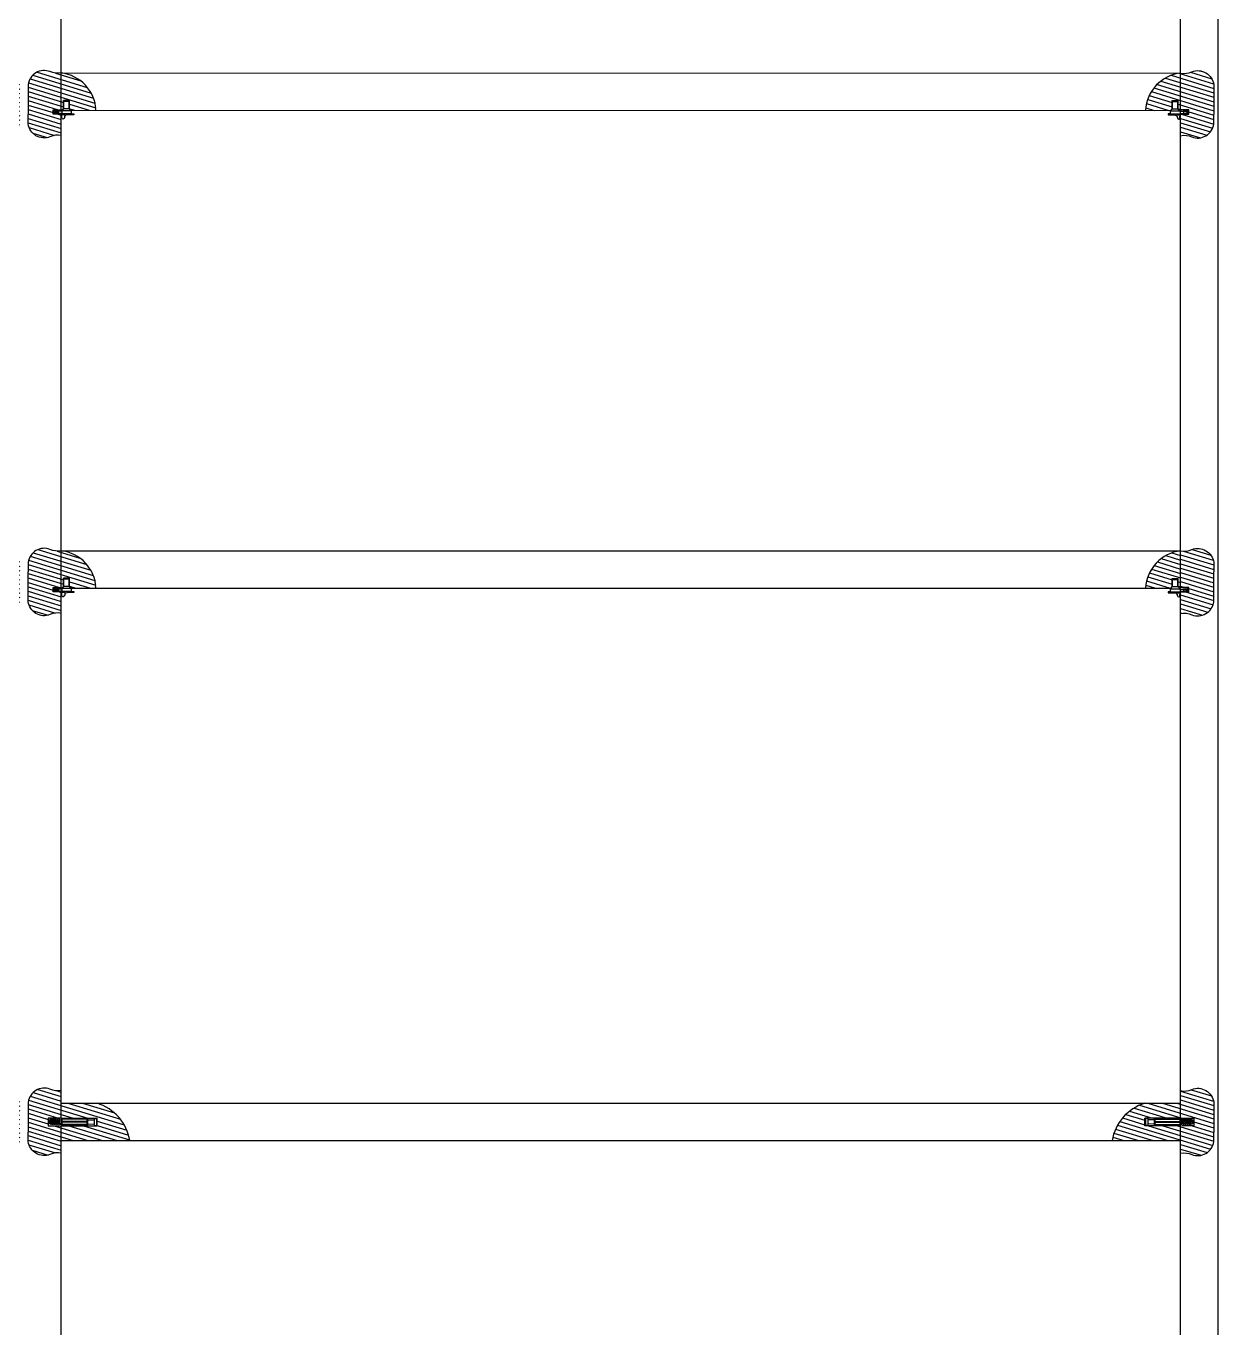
# Model space of a CAD drawing. Header units: centimetres. Extents: x 1543 to 3673, y 1148 to 2594.
# Drawn here: x 2640.7 to 2720.6, y 1486.5 to 1573.7 of the extents above; entities that cross this region are included whole.
import ezdxf

# ---------------------------------------------------------------- set-up
doc = ezdxf.new("R2010")
doc.units = ezdxf.units.CM
doc.linetypes.add('PDF_IMPORT', pattern=[1, 0.8, -0.2])
doc.layers.get('0').update_dxf_attribs({"color": 147})
doc.layers.add('ferramenta', color=250, linetype='Continuous')

# ---------------------------------------------------------------- blocks, each defined once
blk = doc.blocks.new('scrivania vite 3')
at = {"layer": 'ferramenta'}
for p, q in [((-0.117, 1.523), (-0.117, 1.603)), ((-0.117, 1.603), (0.117, 1.603)), ((-0.117, 1.523), (0.117, 1.523)), ((-0.071, 1.306), (-0.071, 1.523)), ((0.071, 1.306), (0.071, 1.523)), ((0.117, 1.523), (0.117, 1.603)), ((-0.111, 0.446), (-0.111, 1.306)), ((-0.111, 1.306), (0.111, 1.306)), ((-0.111, 1.282), (-0.012, 1.282)), ((-0.086, 1.282), (-0.086, 0.446)), ((-0.012, 1.282), (-0.012, 0.446)), ((0.012, 1.282), (0.111, 1.282)), ((0.012, 1.282), (0.012, 0.446)), ((0.086, 1.282), (0.086, 0.446)), ((0.111, 0.446), (0.111, 1.306)), ((-0.111, 0.422), (-0.111, 0.446)), ((-0.111, 0.446), (0.111, 0.446)), ((0.111, 0.422), (0.111, 0.446)), ((-0.111, 0.422), (0.111, 0.422)), ((-0.096, 0.348), (-0.066, 0.367)), ((-0.096, 0.348), (-0.057, 0.342)), ((-0.096, 0.285), (-0.066, 0.303)), ((-0.096, 0.285), (-0.057, 0.279)), ((-0.096, 0.221), (-0.066, 0.24)), ((-0.096, 0.221), (-0.057, 0.215)), ((-0.096, 0.165), (-0.066, 0.183)), ((-0.096, 0.165), (-0.057, 0.159)), ((-0.096, 0.109), (-0.066, 0.128)), ((-0.096, 0.109), (-0.057, 0.103)), ((-0.096, 0.055), (-0.066, 0.074)), ((-0.096, 0.055), (-0.057, 0.05)), ((-0.071, 0.364), (-0.071, 0.422)), ((-0.071, 0.301), (-0.071, 0.344)), ((-0.071, 0.237), (-0.071, 0.281)), ((-0.071, 0.181), (-0.071, 0.217)), ((-0.071, 0.125), (-0.071, 0.161)), ((-0.071, 0.071), (-0.071, 0.105)), ((-0.071, 0.052), (-0.071, 0.025)), ((-0.071, 0.025), (0.071, 0.025)), ((0.062, 0.39), (-0.066, 0.367)), ((0.062, 0.326), (-0.066, 0.303)), ((0.062, 0.263), (-0.066, 0.24)), ((0.062, 0.206), (-0.066, 0.183)), ((0.062, 0.151), (-0.066, 0.128)), ((0.062, 0.097), (-0.066, 0.074)), ((0.06, 0.363), (-0.057, 0.342)), ((0.06, 0.3), (-0.057, 0.279)), ((0.06, 0.236), (-0.057, 0.215)), ((0.06, 0.18), (-0.057, 0.159)), ((0.06, 0.124), (-0.057, 0.103)), ((0.06, 0.071), (-0.057, 0.05)), ((0.096, 0.382), (0.06, 0.363)), ((0.096, 0.319), (0.06, 0.3)), ((0.096, 0.255), (0.06, 0.236)), ((0.096, 0.199), (0.06, 0.18)), ((0.096, 0.143), (0.06, 0.124)), ((0.096, 0.089), (0.06, 0.071)), ((0.096, 0.382), (0.062, 0.39)), ((0.096, 0.319), (0.062, 0.326)), ((0.096, 0.255), (0.062, 0.263)), ((0.096, 0.199), (0.062, 0.206)), ((0.096, 0.143), (0.062, 0.151)), ((0.096, 0.089), (0.062, 0.097)), ((0.071, 0.388), (0.071, 0.422)), ((0.071, 0.324), (0.071, 0.369)), ((0.071, 0.261), (0.071, 0.305)), ((0.071, 0.204), (0.071, 0.242)), ((0.071, 0.149), (0.071, 0.185)), ((0.071, 0.095), (0.071, 0.13)), ((0.071, 0.076), (0.071, 0.025))]:
    blk.add_line(p, q, dxfattribs=at)
blk.add_arc((0, 0.063), 0.0634, 217.3887, 322.6113, dxfattribs=at)

msp = doc.modelspace()

# ---------------------------------------------------------------- hatches: boundary and pattern name
h = msp.add_hatch()
h.set_pattern_fill('ANSI31', color=256, scale=0.09, angle=118)
h.paths.add_polyline_path([(2563.067, 1570.571), (2563.067, 1568.071), (2563.114, 1568.071), (2563.227, 1568.176), (2563.227, 1568.728), (2563.627, 1568.728), (2563.628, 1568.176), (2563.741, 1568.071), (2565.407, 1568.071, 0.366565)])
h.paths.add_polyline_path([(2638.067, 1570.571, 0.367551), (2635.717, 1568.071), (2637.394, 1568.071), (2637.506, 1568.176), (2637.507, 1568.728), (2637.907, 1568.728), (2637.907, 1568.176), (2638.02, 1568.071), (2638.067, 1568.071)])
h.paths.add_polyline_path([(2640.282, 1569.154, 0.004329), (2640.282, 1569.791, 0.484857), (2638.821, 1570.657, -0.16471), (2638.067, 1570.571), (2638.067, 1568.105), (2638.608, 1568.105), (2638.608, 1567.813), (2638.067, 1567.813), (2638.067, 1566.374, -0.164656), (2638.821, 1566.287, 0.484857), (2640.282, 1567.153, 0.004329), (2640.282, 1567.79)])
h.paths.add_polyline_path([(2643.067, 1570.57, -0.164656), (2642.314, 1570.657, 0.484857), (2640.852, 1569.792, 0.004329), (2640.852, 1569.154), (2640.852, 1567.791, 0.004329), (2640.852, 1567.153, 0.484857), (2642.313, 1566.287, -0.164794), (2643.067, 1566.373), (2643.067, 1567.812), (2642.526, 1567.812), (2642.526, 1568.105), (2643.067, 1568.105)])
h.paths.add_polyline_path([(2643.067, 1570.57), (2643.067, 1568.105), (2643.067, 1568.07), (2643.114, 1568.07), (2643.227, 1568.176), (2643.227, 1568.727), (2643.627, 1568.727), (2643.627, 1568.176), (2643.74, 1568.071), (2645.395, 1568.07, 0.365139)])
h.paths.add_polyline_path([(2718.067, 1570.563, 0.367532), (2715.717, 1568.063), (2717.393, 1568.063), (2717.506, 1568.168), (2717.506, 1568.719), (2717.907, 1568.719), (2717.907, 1568.168), (2718.02, 1568.063), (2718.067, 1568.063), (2718.067, 1568.097)])
h.paths.add_polyline_path([(2720.282, 1569.783, 0.484857), (2718.821, 1570.649, -0.16471), (2718.067, 1570.563), (2718.067, 1568.097), (2718.608, 1568.097), (2718.608, 1567.804), (2718.067, 1567.804), (2718.067, 1566.365, -0.164712), (2718.821, 1566.279, 0.484857), (2720.282, 1567.145, 0.004329), (2720.282, 1567.782), (2720.282, 1569.146, 0.004329)])
h.paths.add_polyline_path([(2718.067, 1538.563, 0.367529), (2715.717, 1536.063), (2717.394, 1536.063), (2717.506, 1536.168), (2717.507, 1536.72), (2717.907, 1536.72), (2717.907, 1536.168), (2718.02, 1536.063), (2718.067, 1536.063)])
h.paths.add_polyline_path([(2643.067, 1538.571, -0.164702), (2642.314, 1538.657, 0.484857), (2640.852, 1537.792, 0.004329), (2640.852, 1537.154), (2640.852, 1535.791, 0.004329), (2640.852, 1535.153, 0.484857), (2642.313, 1534.287, -0.164906), (2643.067, 1534.373), (2643.067, 1535.813), (2642.526, 1535.813), (2642.526, 1536.105), (2643.067, 1536.105)])
h.paths.add_polyline_path([(2643.067, 1538.571), (2643.067, 1538.571), (2643.067, 1536.105), (2643.067, 1536.071), (2643.114, 1536.071), (2643.227, 1536.176), (2643.227, 1536.728), (2643.628, 1536.728), (2643.628, 1536.176), (2643.741, 1536.071), (2645.395, 1536.07, 0.365128)])
h.paths.add_polyline_path([(2640.282, 1537.154, 0.004329), (2640.282, 1537.792, 0.484857), (2638.821, 1538.657, -0.16471), (2638.067, 1538.571), (2638.067, 1538.571), (2638.067, 1536.106), (2638.608, 1536.106), (2638.608, 1535.813), (2638.067, 1535.813), (2638.067, 1534.374, -0.164682), (2638.821, 1534.288, 0.484857), (2640.282, 1535.153, 0.004329), (2640.282, 1535.791)])
h.paths.add_polyline_path([(2638.067, 1538.571), (2638.067, 1538.571, 0.367551), (2635.717, 1536.071), (2637.393, 1536.071), (2637.506, 1536.176), (2637.506, 1536.728), (2637.907, 1536.728), (2637.907, 1536.176), (2638.02, 1536.071), (2638.067, 1536.071)])
h.paths.add_polyline_path([(2565.468, 1501.571), (2563.067, 1501.571), (2563.067, 1500.558), (2565.468, 1500.558), (2565.468, 1500.048), (2563.067, 1500.048), (2563.067, 1499.071), (2567.66, 1499.071, 0.28603)])
h.paths.add_polyline_path([(2563.067, 1502.417, -0.164697), (2562.314, 1502.504, 0.484857), (2560.852, 1501.638, 0.004329), (2560.852, 1501), (2560.852, 1499.637, 0.004329), (2560.852, 1498.999, 0.484857), (2562.314, 1498.134, -0.164701), (2563.067, 1498.22), (2563.067, 1500.048), (2562.192, 1500.048), (2562.192, 1500.558), (2563.067, 1500.558)])
h.paths.add_polyline_path([(2640.282, 1501.638, 0.484857), (2638.821, 1502.504, -0.164705), (2638.067, 1502.417), (2638.067, 1500.558), (2638.942, 1500.558), (2638.942, 1500.048), (2638.067, 1500.048), (2638.067, 1498.22, -0.164708), (2638.821, 1498.134, 0.484857), (2640.282, 1498.999, 0.004329), (2640.282, 1499.637), (2640.282, 1501, 0.004329)])
h.paths.add_polyline_path([(2643.067, 1502.417, -0.164514), (2642.314, 1502.504, 0.484857), (2640.853, 1501.639, 0.004329), (2640.853, 1501.001), (2640.853, 1499.638, 0.004329), (2640.852, 1499, 0.484857), (2642.314, 1498.134, -0.164709), (2643.067, 1498.22), (2643.067, 1500.056), (2642.192, 1500.056), (2642.192, 1500.566), (2643.067, 1500.566)])
h.paths.add_polyline_path([(2718.067, 1501.563), (2715.667, 1501.563, 0.286063), (2713.474, 1499.063), (2718.067, 1499.063), (2718.067, 1500.056), (2718.065, 1500.056), (2715.666, 1500.056), (2715.666, 1500.566), (2718.067, 1500.566)])
h.paths.add_polyline_path([(2718.067, 1474.563, 0.367528), (2715.717, 1472.063), (2717.394, 1472.063), (2717.506, 1472.168), (2717.507, 1472.72), (2717.907, 1472.72), (2717.907, 1472.168), (2718.02, 1472.063), (2718.067, 1472.063)])
h.paths.add_polyline_path([(2638.067, 1500.048), (2635.666, 1500.048), (2635.666, 1500.558), (2638.067, 1500.558), (2638.067, 1501.571), (2635.666, 1501.571, 0.28603), (2633.474, 1499.071), (2638.067, 1499.071)])
h.paths.add_polyline_path([(2645.443, 1501.57), (2643.067, 1501.57), (2643.067, 1500.566), (2645.468, 1500.566), (2645.468, 1500.056), (2643.067, 1500.056), (2643.067, 1499.07), (2647.659, 1499.07, 0.287683)])
h.paths.add_polyline_path([(2720.282, 1500.993, 0.004329), (2720.282, 1501.63, 0.484857), (2718.821, 1502.496, -0.16471), (2718.067, 1502.409), (2718.067, 1500.566), (2718.942, 1500.566), (2718.942, 1500.056), (2718.067, 1500.056), (2718.067, 1499.063), (2718.067, 1498.212, -0.164712), (2718.821, 1498.126, 0.484857), (2720.282, 1498.992, 0.004329), (2720.282, 1499.629)])
h.paths.add_polyline_path([(2563.067, 1538.571), (2563.067, 1536.071), (2563.114, 1536.071), (2563.227, 1536.176), (2563.227, 1536.728), (2563.627, 1536.728), (2563.628, 1536.176), (2563.74, 1536.071), (2565.407, 1536.071, 0.366559)])
h.paths.add_polyline_path([(2563.067, 1570.571, -0.16471), (2562.314, 1570.66, 0.484857), (2560.849, 1569.8, 0.004329), (2560.847, 1569.163), (2560.841, 1567.799, 0.004329), (2560.839, 1567.162, 0.484857), (2562.297, 1566.29, -0.168352), (2563.067, 1566.37), (2563.067, 1567.795, -0.174406), (2563.026, 1567.813), (2562.526, 1567.813), (2562.526, 1568.105), (2563.067, 1568.105)])
h.paths.add_polyline_path([(2562.526, 1536.106), (2563.067, 1536.106), (2563.067, 1538.571, -0.164729), (2562.314, 1538.66, 0.484857), (2560.849, 1537.8, 0.004329), (2560.847, 1537.163), (2560.841, 1535.799, 0.004329), (2560.839, 1535.162, 0.484857), (2562.296, 1534.291, -0.168375), (2563.067, 1534.37), (2563.067, 1535.813), (2562.526, 1535.813)])
h.paths.add_polyline_path([(2563.067, 1474.571, -0.164709), (2562.314, 1474.66, 0.484857), (2560.849, 1473.8, 0.004329), (2560.847, 1473.163), (2560.841, 1471.799, 0.004329), (2560.839, 1471.162, 0.484857), (2562.297, 1470.291, -0.168352), (2563.067, 1470.37), (2563.067, 1471.813), (2562.526, 1471.813), (2562.526, 1472.106), (2563.067, 1472.106)])
h.paths.add_polyline_path([(2563.067, 1474.571), (2563.067, 1472.106), (2563.067, 1472.071), (2563.114, 1472.071), (2563.227, 1472.176), (2563.227, 1472.728), (2563.628, 1472.728), (2563.628, 1472.176), (2563.741, 1472.071), (2565.407, 1472.071, 0.366565)])
h.paths.add_polyline_path([(2563.067, 1442.554, -0.164705), (2562.314, 1442.643, 0.484857), (2560.849, 1441.783, 0.004329), (2560.847, 1441.145), (2560.841, 1439.782, 0.004329), (2560.839, 1439.144, 0.484857), (2562.297, 1438.273, -0.16835), (2563.067, 1438.353), (2563.067, 1439.813), (2562.526, 1439.813), (2562.526, 1440.106), (2563.067, 1440.106)])
h.paths.add_polyline_path([(2563.067, 1442.554), (2563.067, 1440.106), (2563.067, 1440.071), (2563.114, 1440.071), (2563.227, 1440.176), (2563.227, 1440.728), (2563.628, 1440.728), (2563.628, 1440.176), (2563.741, 1440.071), (2565.406, 1440.071, 0.364701)])
h.paths.add_polyline_path([(2638.067, 1442.554, 0.365671), (2635.718, 1440.071), (2637.393, 1440.071), (2637.506, 1440.176), (2637.506, 1440.728), (2637.907, 1440.728), (2637.907, 1440.176), (2638.02, 1440.071), (2638.067, 1440.071)])
h.paths.add_polyline_path([(2643.067, 1442.571), (2643.067, 1440.071), (2643.114, 1440.071), (2643.227, 1440.176), (2643.227, 1440.728), (2643.627, 1440.728), (2643.628, 1440.176), (2643.74, 1440.071), (2645.395, 1440.071, 0.365115)])
h.paths.add_polyline_path([(2643.067, 1442.571, -0.164706), (2642.314, 1442.657, 0.484857), (2640.852, 1441.792, 0.004329), (2640.852, 1441.154), (2640.852, 1439.791, 0.004329), (2640.852, 1439.153, 0.484857), (2642.313, 1438.287, -0.164849), (2643.067, 1438.373), (2643.067, 1439.813), (2642.526, 1439.813), (2642.526, 1440.105), (2643.067, 1440.105)])
h.paths.add_polyline_path([(2638.067, 1474.571), (2638.057, 1474.571, 0.367551), (2635.707, 1472.071), (2637.393, 1472.071), (2637.506, 1472.176), (2637.506, 1472.728), (2637.907, 1472.728), (2637.907, 1472.176), (2638.02, 1472.071), (2638.067, 1472.071)])
h.paths.add_polyline_path([(2640.282, 1473.154, 0.004329), (2640.282, 1473.792, 0.484857), (2638.821, 1474.657, -0.16471), (2638.067, 1474.571), (2638.067, 1474.571), (2638.067, 1472.106), (2638.608, 1472.106), (2638.608, 1471.813), (2638.067, 1471.813), (2638.067, 1470.374, -0.164707), (2638.821, 1470.288, 0.484857), (2640.282, 1471.153, 0.004329), (2640.282, 1471.791)])
h.paths.add_polyline_path([(2643.067, 1474.571), (2643.067, 1474.571, -0.16471), (2642.314, 1474.657, 0.484857), (2640.852, 1473.792, 0.004329), (2640.852, 1473.154), (2640.852, 1471.791, 0.004329), (2640.852, 1471.153, 0.484857), (2642.313, 1470.287, -0.16485), (2643.067, 1470.373), (2643.067, 1471.813), (2642.526, 1471.813), (2642.526, 1472.105), (2643.067, 1472.105)])
h.paths.add_polyline_path([(2643.067, 1474.571), (2643.067, 1472.105), (2643.067, 1472.071), (2643.114, 1472.071), (2643.227, 1472.176), (2643.227, 1472.728), (2643.628, 1472.728), (2643.628, 1472.176), (2643.741, 1472.071), (2645.395, 1472.071, 0.365113)])
h.paths.add_polyline_path([(2718.067, 1442.563, 0.36753), (2715.717, 1440.063), (2717.394, 1440.063), (2717.506, 1440.168), (2717.507, 1440.72), (2717.907, 1440.72), (2717.907, 1440.168), (2718.02, 1440.063), (2718.067, 1440.063)])
h = msp.add_hatch()
h.set_pattern_fill('ANSI31', color=256, scale=0.09, angle=118)
h.set_pattern_definition([(163, (-0.00013, 63.99988), (-0.083545215, -0.273264084), [])])
h.paths.add_polyline_path([(2720.282, 1535.782), (2720.282, 1537.146, 0.004329), (2720.282, 1537.783, 0.484857), (2718.82, 1538.649, -0.164718), (2718.067, 1538.563), (2718.067, 1536.097), (2718.608, 1536.097), (2718.608, 1535.805), (2718.067, 1535.805), (2718.067, 1534.366, -0.164693), (2718.82, 1534.279, 0.484857), (2720.282, 1535.145, 0.004329)])

# ---------------------------------------------------------------- linework, layer by layer
for p, q in [((2643.067, 1568.07), (2643.067, 1601.321)), ((2718.067, 1568.097), (2718.067, 1601.321)), ((2720.567, 1601.321), (2720.567, 1399.321)), ((2643.067, 1570.57), (2718.067, 1570.563)), ((2640.852, 1569.154), (2640.852, 1567.791)), ((2643.227, 1568.176), (2643.227, 1568.727)), ((2643.627, 1568.727), (2643.227, 1568.727)), ((2643.627, 1568.176), (2643.627, 1568.727)), ((2717.506, 1568.168), (2717.506, 1568.719)), ((2717.506, 1568.719), (2717.907, 1568.719)), ((2717.907, 1568.168), (2717.907, 1568.719)), ((2720.282, 1569.146), (2720.282, 1567.782)), ((2642.526, 1567.812), (2642.526, 1568.105)), ((2642.526, 1568.105), (2643.067, 1568.105)), ((2643.067, 1567.812), (2642.526, 1567.812)), ((2643.114, 1568.07), (2643.067, 1568.07)), ((2643.067, 1536.005), (2643.067, 1567.812)), ((2643.114, 1568.07), (2643.227, 1568.176)), ((2643.74, 1568.071), (2643.627, 1568.176)), ((2643.74, 1568.071), (2717.393, 1568.063)), ((2717.393, 1568.063), (2717.506, 1568.168)), ((2718.02, 1568.063), (2717.907, 1568.168)), ((2718.02, 1568.063), (2718.067, 1568.063)), ((2718.608, 1568.097), (2718.067, 1568.097)), ((2718.067, 1568.063), (2718.067, 1568.097)), ((2718.067, 1536.063), (2718.067, 1567.804)), ((2718.067, 1567.804), (2718.608, 1567.804)), ((2718.608, 1567.804), (2718.608, 1568.097)), ((2643.067, 1538.571), (2718.067, 1538.563)), ((2640.852, 1535.791), (2640.852, 1537.154)), ((2643.227, 1536.176), (2643.227, 1536.728)), ((2643.628, 1536.728), (2643.227, 1536.728)), ((2643.628, 1536.176), (2643.628, 1536.728)), ((2717.506, 1536.168), (2717.507, 1536.72)), ((2717.507, 1536.72), (2717.907, 1536.72)), ((2717.907, 1536.168), (2717.907, 1536.72)), ((2720.282, 1535.783), (2720.282, 1537.146)), ((2642.526, 1535.813), (2642.526, 1536.105)), ((2642.526, 1536.105), (2643.067, 1536.105)), ((2643.067, 1535.813), (2642.526, 1535.813)), ((2643.067, 1536.071), (2643.137, 1536.071)), ((2643.114, 1536.071), (2643.067, 1536.071)), ((2643.067, 1500.566), (2643.067, 1535.859)), ((2643.114, 1536.071), (2643.227, 1536.176)), ((2643.741, 1536.071), (2643.628, 1536.176)), ((2643.719, 1536.071), (2717.394, 1536.063)), ((2717.394, 1536.063), (2717.506, 1536.168)), ((2718.02, 1536.063), (2717.907, 1536.168)), ((2718.02, 1536.063), (2718.067, 1536.063)), ((2718.608, 1536.097), (2718.067, 1536.097)), ((2718.067, 1500.566), (2718.067, 1535.805)), ((2718.067, 1535.805), (2718.608, 1535.805)), ((2718.608, 1535.805), (2718.608, 1536.097)), ((2643.067, 1501.57), (2718.067, 1501.563)), ((2640.853, 1501.001), (2640.853, 1499.638)), ((2720.282, 1500.993), (2720.282, 1499.629)), ((2643.069, 1500.566), (2642.192, 1500.566)), ((2643.067, 1472.071), (2643.067, 1500.056)), ((2718.065, 1500.566), (2718.942, 1500.566)), ((2718.067, 1472.063), (2718.067, 1500.056)), ((2643.067, 1499.07), (2718.067, 1499.063))]:
    msp.add_line(p, q)
at = {"linetype": 'PDF_IMPORT', "transparency": 33554687}
for p, q in [((2642.192, 1500.566), (2642.192, 1500.056)), ((2642.192, 1500.056), (2643.069, 1500.056)), ((2645.468, 1500.056), (2645.468, 1500.566)), ((2715.666, 1500.056), (2715.666, 1500.566)), ((2718.942, 1500.056), (2718.065, 1500.056)), ((2718.942, 1500.566), (2718.942, 1500.056))]:
    msp.add_line(p, q, dxfattribs=at)
at = {"transparency": 33554687}
for p, q in [((2643.069, 1500.566), (2645.468, 1500.566)), ((2643.069, 1500.056), (2645.468, 1500.056)), ((2718.065, 1500.566), (2715.666, 1500.566)), ((2718.065, 1500.056), (2715.666, 1500.056))]:
    msp.add_line(p, q, dxfattribs=at)
for points in [[(2643.067, 1570.57, -0.16471), (2642.314, 1570.657, 0.484857), (2640.852, 1569.792, 0.004329), (2640.852, 1569.154, 0.054823)], [(2718.067, 1570.563, 0.16471), (2718.821, 1570.649, -0.484857), (2720.282, 1569.783, -0.004329), (2720.282, 1569.146, -0.054823)], [(2643.066, 1566.373, 0.16471), (2642.313, 1566.287, -0.484857), (2640.852, 1567.153, -0.004329), (2640.852, 1567.791, -0.054823)], [(2718.067, 1566.365, -0.16471), (2718.821, 1566.279, 0.484857), (2720.282, 1567.145, 0.004329), (2720.282, 1567.782, 0.054823)], [(2643.067, 1538.571, -0.16471), (2642.314, 1538.657, 0.484857), (2640.852, 1537.792, 0.004329), (2640.852, 1537.154, 0.054823)], [(2718.067, 1538.563, 0.16471), (2718.821, 1538.649, -0.484857), (2720.282, 1537.784, -0.004329), (2720.282, 1537.146, -0.054823)], [(2643.066, 1534.374, 0.16471), (2642.313, 1534.287, -0.484857), (2640.852, 1535.153, -0.004329), (2640.852, 1535.791, -0.054823)], [(2718.067, 1534.366, -0.16471), (2718.821, 1534.279, 0.484857), (2720.282, 1535.145, 0.004329), (2720.282, 1535.783, 0.054823)], [(2643.067, 1502.417, -0.164514), (2642.314, 1502.504, 0.484857), (2640.853, 1501.639, 0.004329), (2640.853, 1501.001)], [(2718.067, 1502.409, 0.16471), (2718.821, 1502.496, -0.484857), (2720.282, 1501.63, -0.004329), (2720.282, 1500.993, -0.054823)], [(2643.067, 1498.22, 0.164709), (2642.314, 1498.134, -0.484857), (2640.852, 1499, -0.004329), (2640.853, 1499.638)], [(2718.067, 1498.212, -0.16471), (2718.821, 1498.126, 0.484857), (2720.282, 1498.992, 0.004329), (2720.282, 1499.629, 0.054823)]]:
    msp.add_lwpolyline(points, format="xyb", dxfattribs=at)
for centre, radius, start, end in [((2642.748, 1567.939), 2.651, 2.84592, 83.07639), ((2718.363, 1567.93), 2.649, 96.40716, 177.13094), ((2642.748, 1535.939), 2.651, 2.84592, 83.07639), ((2718.363, 1535.93), 2.649, 96.40716, 177.13094), ((2644.558, 1498.553), 3.144, 9.31976, 73.16833), ((2716.576, 1498.553), 3.144, 106.83167, 170.68024)]:
    msp.add_arc(centre, radius, start, end)
at = {"layer": 'ferramenta', "transparency": 33554687}
for p, q in [((2643.247, 1568.175), (2643.248, 1568.661)), ((2643.283, 1568.696), (2643.248, 1568.661)), ((2643.607, 1568.661), (2643.248, 1568.661)), ((2643.283, 1568.696), (2643.571, 1568.696)), ((2643.607, 1568.661), (2643.571, 1568.696)), ((2643.607, 1568.175), (2643.607, 1568.661)), ((2717.527, 1568.653), (2717.563, 1568.688)), ((2717.527, 1568.168), (2717.527, 1568.653)), ((2717.527, 1568.653), (2717.886, 1568.653)), ((2717.85, 1568.688), (2717.563, 1568.688)), ((2717.85, 1568.688), (2717.886, 1568.653)), ((2717.886, 1568.168), (2717.886, 1568.653)), ((2642.569, 1568.033), (2642.566, 1568.033)), ((2642.566, 1568.033), (2642.566, 1567.887)), ((2642.65, 1567.98), (2642.566, 1567.98)), ((2642.706, 1567.887), (2642.566, 1567.887)), ((2642.614, 1568.033), (2642.595, 1568.033)), ((2642.878, 1568.033), (2642.638, 1568.033)), ((2642.754, 1567.858), (2642.706, 1567.887)), ((2643.005, 1567.858), (2642.754, 1567.858)), ((2642.926, 1568.005), (2642.878, 1568.033)), ((2643.098, 1568.005), (2642.926, 1568.005)), ((2643.013, 1567.868), (2643.005, 1567.858)), ((2643.023, 1567.837), (2643.041, 1567.859)), ((2643.098, 1567.858), (2643.051, 1567.858)), ((2643.247, 1568.175), (2643.098, 1568.034)), ((2643.758, 1568.034), (2643.098, 1568.034)), ((2643.098, 1568.034), (2643.098, 1567.828)), ((2643.758, 1567.828), (2643.098, 1567.828)), ((2643.098, 1567.766), (2643.098, 1567.828)), ((2643.291, 1567.766), (2643.098, 1567.766)), ((2643.607, 1568.175), (2643.247, 1568.175)), ((2643.904, 1567.766), (2643.501, 1567.766)), ((2643.758, 1568.034), (2643.607, 1568.175)), ((2643.758, 1567.828), (2643.758, 1568.034)), ((2643.758, 1567.828), (2643.904, 1567.828)), ((2643.904, 1567.828), (2643.904, 1567.766)), ((2717.376, 1567.821), (2717.23, 1567.821)), ((2717.23, 1567.821), (2717.23, 1567.758)), ((2717.23, 1567.758), (2717.632, 1567.758)), ((2717.376, 1568.027), (2717.527, 1568.168)), ((2717.376, 1568.027), (2718.035, 1568.027)), ((2717.376, 1567.821), (2717.376, 1568.027)), ((2717.376, 1567.821), (2718.035, 1567.821)), ((2717.527, 1568.168), (2717.886, 1568.168)), ((2717.843, 1567.758), (2718.035, 1567.758)), ((2717.886, 1568.168), (2718.035, 1568.027)), ((2718.035, 1568.027), (2718.035, 1567.821)), ((2718.035, 1567.997), (2718.208, 1567.997)), ((2718.035, 1567.85), (2718.083, 1567.85)), ((2718.035, 1567.758), (2718.035, 1567.821)), ((2718.111, 1567.83), (2718.093, 1567.851)), ((2718.121, 1567.86), (2718.128, 1567.85)), ((2718.128, 1567.85), (2718.38, 1567.85)), ((2718.208, 1567.997), (2718.256, 1568.025)), ((2718.256, 1568.025), (2718.496, 1568.025)), ((2718.38, 1567.85), (2718.428, 1567.879)), ((2718.428, 1567.879), (2718.568, 1567.879)), ((2718.484, 1567.972), (2718.568, 1567.972)), ((2718.52, 1568.025), (2718.539, 1568.025)), ((2718.564, 1568.025), (2718.568, 1568.025)), ((2718.568, 1568.025), (2718.568, 1567.879)), ((2643.284, 1536.696), (2643.248, 1536.661)), ((2643.248, 1536.176), (2643.248, 1536.661)), ((2643.607, 1536.661), (2643.248, 1536.661)), ((2643.284, 1536.696), (2643.571, 1536.696)), ((2643.607, 1536.661), (2643.571, 1536.696)), ((2643.607, 1536.176), (2643.607, 1536.661)), ((2717.527, 1536.653), (2717.563, 1536.688)), ((2717.527, 1536.168), (2717.527, 1536.653)), ((2717.527, 1536.653), (2717.886, 1536.653)), ((2717.851, 1536.688), (2717.563, 1536.688)), ((2717.851, 1536.688), (2717.886, 1536.653)), ((2717.886, 1536.168), (2717.886, 1536.653)), ((2642.57, 1536.033), (2642.566, 1536.033)), ((2642.566, 1536.033), (2642.566, 1535.887)), ((2642.65, 1535.981), (2642.566, 1535.981)), ((2642.706, 1535.887), (2642.566, 1535.887)), ((2642.614, 1536.033), (2642.595, 1536.033)), ((2642.878, 1536.033), (2642.638, 1536.033)), ((2642.754, 1535.859), (2642.706, 1535.887)), ((2643.006, 1535.859), (2642.754, 1535.859)), ((2642.926, 1536.005), (2642.878, 1536.033)), ((2643.098, 1536.005), (2642.926, 1536.005)), ((2643.013, 1535.868), (2643.006, 1535.859)), ((2643.023, 1535.838), (2643.041, 1535.859)), ((2643.098, 1535.859), (2643.051, 1535.859)), ((2643.248, 1536.176), (2643.098, 1536.035)), ((2643.758, 1536.035), (2643.098, 1536.035)), ((2643.098, 1536.035), (2643.098, 1535.829)), ((2643.758, 1535.829), (2643.098, 1535.829)), ((2643.098, 1535.766), (2643.098, 1535.829)), ((2643.291, 1535.766), (2643.098, 1535.766)), ((2643.607, 1536.176), (2643.248, 1536.176)), ((2643.904, 1535.766), (2643.501, 1535.766)), ((2643.758, 1536.035), (2643.607, 1536.176)), ((2643.758, 1535.829), (2643.758, 1536.035)), ((2643.758, 1535.829), (2643.904, 1535.828)), ((2643.904, 1535.828), (2643.904, 1535.766)), ((2717.376, 1535.821), (2717.23, 1535.821)), ((2717.23, 1535.821), (2717.23, 1535.758)), ((2717.23, 1535.758), (2717.633, 1535.758)), ((2717.376, 1536.027), (2717.527, 1536.168)), ((2717.376, 1536.027), (2718.036, 1536.027)), ((2717.376, 1535.821), (2717.376, 1536.027)), ((2717.376, 1535.821), (2718.036, 1535.821)), ((2717.527, 1536.168), (2717.886, 1536.168)), ((2717.843, 1535.758), (2718.036, 1535.758)), ((2717.886, 1536.168), (2718.036, 1536.027)), ((2718.036, 1536.027), (2718.036, 1535.821)), ((2718.036, 1535.997), (2718.208, 1535.997)), ((2718.036, 1535.851), (2718.083, 1535.851)), ((2718.036, 1535.758), (2718.036, 1535.821)), ((2718.111, 1535.83), (2718.093, 1535.851)), ((2718.121, 1535.86), (2718.129, 1535.851)), ((2718.129, 1535.851), (2718.38, 1535.851)), ((2718.208, 1535.997), (2718.256, 1536.026)), ((2718.256, 1536.026), (2718.496, 1536.026)), ((2718.38, 1535.851), (2718.428, 1535.879)), ((2718.428, 1535.879), (2718.568, 1535.879)), ((2718.484, 1535.973), (2718.568, 1535.973)), ((2718.52, 1536.026), (2718.539, 1536.026)), ((2718.564, 1536.026), (2718.568, 1536.026)), ((2718.568, 1536.026), (2718.568, 1535.879))]:
    msp.add_line(p, q, dxfattribs=at)
for points in [[(2642.629, 1568.006, -0.518888), (2642.619, 1568.006, -0.216853), (2642.614, 1568.033, 0.072388), (2642.617, 1568.079, -0.793382), (2642.625, 1568.082, -0.136996), (2642.638, 1568.033, -2.434367)], [(2643.005, 1567.858, 0.055017), (2643.009, 1567.844, 0.086834), (2643.013, 1567.838, 0.47546), (2643.023, 1567.837, 1.339096)], [(2643.02, 1567.869, 0.344877), (2643.013, 1567.868, -0.282462)], [(2643.501, 1567.766, 0.132117), (2643.377, 1567.731, -0.551708), (2643.327, 1567.742, 0.257182), (2643.291, 1567.766)], [(2717.632, 1567.758, -0.132117), (2717.756, 1567.723, 0.551708), (2717.806, 1567.734, -0.257182), (2717.843, 1567.758)], [(2718.128, 1567.85, -0.055017), (2718.125, 1567.836, -0.086834), (2718.121, 1567.831, -0.47546), (2718.111, 1567.83, -1.339096)], [(2718.113, 1567.861, -0.344877), (2718.121, 1567.86, 0.282462)], [(2718.505, 1567.998, 0.518888), (2718.514, 1567.998, 0.216853), (2718.52, 1568.025, -0.072388), (2718.517, 1568.071, 0.793382), (2718.509, 1568.074, 0.136996), (2718.496, 1568.025, 2.434367)], [(2642.629, 1536.007, -0.518888), (2642.62, 1536.006, -0.216853), (2642.614, 1536.033, 0.072388), (2642.617, 1536.08, -0.793382), (2642.625, 1536.082, -0.136996), (2642.638, 1536.033, -2.434367)], [(2643.006, 1535.859, 0.055017), (2643.009, 1535.845, 0.086834), (2643.013, 1535.839, 0.47546), (2643.023, 1535.838, 1.339096)], [(2643.021, 1535.869, 0.344877), (2643.013, 1535.868, -0.282462)], [(2643.501, 1535.766, 0.132117), (2643.377, 1535.731, -0.551708), (2643.327, 1535.742, 0.257182), (2643.291, 1535.766)], [(2717.633, 1535.758, -0.132117), (2717.757, 1535.723, 0.551708), (2717.807, 1535.734, -0.257182), (2717.843, 1535.758)], [(2718.129, 1535.851, -0.055017), (2718.125, 1535.837, -0.086834), (2718.121, 1535.831, -0.47546), (2718.111, 1535.83, -1.339096)], [(2718.113, 1535.861, -0.344877), (2718.121, 1535.86, 0.282462)], [(2718.505, 1535.999, 0.518888), (2718.515, 1535.998, 0.216853), (2718.52, 1536.026, -0.072388), (2718.517, 1536.072, 0.793382), (2718.509, 1536.074, 0.136996), (2718.496, 1536.026, 2.434367)]]:
    msp.add_lwpolyline(points, format="xyb", dxfattribs=at)
at = {"layer": 'ferramenta', "lineweight": 25, "transparency": 33554687}
for points in [[(2642.661, 1567.994, 0.415581), (2642.65, 1567.98, 0.101353), (2642.651, 1567.975, 0.270855), (2642.664, 1567.967), (2642.804, 1567.966, 0.382522), (2642.817, 1567.977)], [(2642.661, 1567.994, -0.038937), (2642.663, 1567.994), (2642.803, 1567.993, -0.360477), (2642.817, 1567.981), (2642.817, 1567.98, -0.057382), (2642.817, 1567.977)], [(2643.117, 1567.565, -0.026896), (2643.116, 1567.572), (2643.098, 1567.766)], [(2718.017, 1567.557, 0.026896), (2718.018, 1567.564), (2718.035, 1567.758)], [(2718.473, 1567.986, 0.038937), (2718.471, 1567.987), (2718.331, 1567.985, 0.360477), (2718.317, 1567.973), (2718.316, 1567.972, 0.057382), (2718.317, 1567.969)], [(2718.473, 1567.986, -0.415581), (2718.484, 1567.972, -0.101353), (2718.482, 1567.967, -0.270855), (2718.469, 1567.959), (2718.33, 1567.958, -0.382522), (2718.317, 1567.969)], [(2643.278, 1567.557, 0.002283), (2643.276, 1567.554, -0.006848), (2643.275, 1567.55, 0.000595), (2643.273, 1567.546), (2643.273, 1567.546)], [(2643.283, 1567.571, -0.005225), (2643.282, 1567.567, -0.005225), (2643.28, 1567.564, -0.002036), (2643.279, 1567.56)], [(2643.287, 1567.582, 0.001607), (2643.288, 1567.585, 0.003231), (2643.289, 1567.589, -0.008435), (2643.29, 1567.593)], [(2643.303, 1567.635, 0.003441), (2643.302, 1567.632, -0.002911), (2643.301, 1567.628, 0.001474), (2643.299, 1567.624), (2643.298, 1567.62, -0.001415), (2643.297, 1567.616)], [(2643.308, 1567.651, -0.004876), (2643.306, 1567.647, -0.003007), (2643.305, 1567.643, -0.007835), (2643.304, 1567.639)], [(2643.31, 1567.659, -0.003247), (2643.311, 1567.663, -0.004863), (2643.313, 1567.667)], [(2643.314, 1567.67, 0.001644), (2643.315, 1567.674, -0.006491), (2643.317, 1567.678)], [(2643.322, 1567.692, -0.003994), (2643.323, 1567.697, -0.004905), (2643.325, 1567.702, -0.009037), (2643.327, 1567.706, -0.005169), (2643.329, 1567.711, 0.001477), (2643.33, 1567.716, -0.002126), (2643.332, 1567.721, -0.003709), (2643.336, 1567.729)], [(2717.812, 1567.684, 0.003994), (2717.81, 1567.689, 0.004905), (2717.809, 1567.694, 0.009037), (2717.807, 1567.699, 0.005169), (2717.805, 1567.704, -0.001477), (2717.803, 1567.708, 0.002126), (2717.801, 1567.713, 0.003709), (2717.798, 1567.721)], [(2717.82, 1567.663, -0.001644), (2717.818, 1567.667, 0.006491), (2717.817, 1567.67)], [(2717.824, 1567.651, 0.003247), (2717.822, 1567.655, 0.004863), (2717.821, 1567.659)], [(2717.826, 1567.643, 0.004876), (2717.827, 1567.639, 0.003007), (2717.828, 1567.635, 0.007835), (2717.83, 1567.632)], [(2717.831, 1567.628, -0.003441), (2717.832, 1567.624, 0.002911), (2717.833, 1567.62, -0.001474), (2717.834, 1567.616), (2717.835, 1567.612, 0.001415), (2717.837, 1567.608)], [(2717.847, 1567.574, -0.001607), (2717.846, 1567.578, -0.003231), (2717.844, 1567.581, 0.008435), (2717.843, 1567.585)], [(2717.851, 1567.563, 0.005225), (2717.852, 1567.559, 0.005225), (2717.853, 1567.556, 0.002036), (2717.855, 1567.552)], [(2717.856, 1567.549, -0.002283), (2717.857, 1567.546, 0.006848), (2717.859, 1567.542, -0.000595), (2717.861, 1567.538), (2717.861, 1567.538)], [(2642.661, 1535.995, 0.415581), (2642.65, 1535.981, 0.101353), (2642.652, 1535.975, 0.270855), (2642.665, 1535.967), (2642.804, 1535.966, 0.382522), (2642.817, 1535.977)], [(2642.661, 1535.995, -0.038937), (2642.663, 1535.995), (2642.803, 1535.993, -0.360477), (2642.817, 1535.981), (2642.817, 1535.98, -0.057382), (2642.817, 1535.977)], [(2643.117, 1535.565, -0.026896), (2643.116, 1535.573), (2643.098, 1535.766)], [(2643.278, 1535.557, 0.002283), (2643.277, 1535.554, -0.006848), (2643.275, 1535.55, 0.000595), (2643.273, 1535.546), (2643.273, 1535.546)], [(2643.283, 1535.571, -0.005225), (2643.282, 1535.567, -0.005225), (2643.281, 1535.564, -0.002036), (2643.279, 1535.561)], [(2643.287, 1535.582, 0.001607), (2643.288, 1535.586, 0.003231), (2643.289, 1535.589, -0.008435), (2643.291, 1535.593)], [(2643.303, 1535.636, 0.003441), (2643.302, 1535.632, -0.002911), (2643.301, 1535.628, 0.001474), (2643.3, 1535.624), (2643.298, 1535.62, -0.001415), (2643.297, 1535.616)], [(2643.308, 1535.651, -0.004876), (2643.307, 1535.647, -0.003007), (2643.305, 1535.644, -0.007835), (2643.304, 1535.64)], [(2643.31, 1535.659, -0.003247), (2643.312, 1535.663, -0.004863), (2643.313, 1535.667)], [(2643.314, 1535.671, 0.001644), (2643.316, 1535.675, -0.006491), (2643.317, 1535.678)], [(2643.322, 1535.692, -0.003994), (2643.323, 1535.697, -0.004905), (2643.325, 1535.702, -0.009037), (2643.327, 1535.707, -0.005169), (2643.329, 1535.712, 0.001477), (2643.331, 1535.716, -0.002126), (2643.333, 1535.721, -0.003709), (2643.336, 1535.729)], [(2717.812, 1535.684, 0.003994), (2717.811, 1535.689, 0.004905), (2717.809, 1535.694, 0.009037), (2717.807, 1535.699, 0.005169), (2717.805, 1535.704, -0.001477), (2717.803, 1535.709, 0.002126), (2717.801, 1535.713, 0.003709), (2717.798, 1535.721)], [(2717.82, 1535.663, -0.001644), (2717.819, 1535.667, 0.006491), (2717.817, 1535.671)], [(2717.824, 1535.651, 0.003247), (2717.822, 1535.655, 0.004863), (2717.821, 1535.659)], [(2717.826, 1535.643, 0.004876), (2717.827, 1535.64, 0.003007), (2717.829, 1535.636, 0.007835), (2717.83, 1535.632)], [(2717.831, 1535.628, -0.003441), (2717.832, 1535.624, 0.002911), (2717.833, 1535.62, -0.001474), (2717.835, 1535.616), (2717.836, 1535.612, 0.001415), (2717.837, 1535.608)], [(2717.847, 1535.574, -0.001607), (2717.846, 1535.578, -0.003231), (2717.845, 1535.582, 0.008435), (2717.844, 1535.585)], [(2717.851, 1535.563, 0.005225), (2717.852, 1535.56, 0.005225), (2717.853, 1535.556, 0.002036), (2717.855, 1535.553)], [(2717.856, 1535.549, -0.002283), (2717.858, 1535.546, 0.006848), (2717.859, 1535.543, -0.000595), (2717.861, 1535.539), (2717.861, 1535.539)], [(2718.017, 1535.557, 0.026896), (2718.018, 1535.565), (2718.036, 1535.758)], [(2718.473, 1535.987, 0.038937), (2718.471, 1535.987), (2718.331, 1535.985, 0.360477), (2718.317, 1535.973), (2718.317, 1535.972, 0.057382), (2718.317, 1535.969)], [(2718.473, 1535.987, -0.415581), (2718.484, 1535.973, -0.101353), (2718.483, 1535.967, -0.270855), (2718.47, 1535.959), (2718.33, 1535.958, -0.382522), (2718.317, 1535.969)]]:
    msp.add_lwpolyline(points, format="xyb", dxfattribs=at)
for points in [[(2643.189, 1567.483), (2643.162, 1567.485)], [(2717.945, 1567.475), (2717.971, 1567.477)], [(2643.189, 1535.483), (2643.163, 1535.485)], [(2717.945, 1535.475), (2717.971, 1535.477)]]:
    msp.add_lwpolyline(points, dxfattribs=at)
at = {"layer": 'ferramenta', "transparency": 33554687}
for centre, radius, start, end in [((2643.315, 1567.996), 0.747, 172.28218, 177.15757), ((2642.783, 1568.021), 0.214, 176.59536, 189.46014), ((2642.577, 1567.986), 0.00522, 181.49499, 345.07394), ((2642.578, 1568.095), 0.00318, 19.44162, 156.09323), ((2642.461, 1568.037), 0.135, 358.52235, 26.26491), ((2642.429, 1568.05), 0.167, 336.64721, 354.13297), ((2642.588, 1568.034), 0.0495, 326.00203, 359.13049), ((2643.06, 1567.947), 0.202, 154.82243, 206.20248), ((2643.049, 1567.904), 0.0456, 230.84012, 271.82804), ((2718.084, 1567.896), 0.0456, 268.15994, 309.14786), ((2718.073, 1567.94), 0.202, 333.7855, 25.16555), ((2718.546, 1568.026), 0.0495, 180.85749, 213.98595), ((2718.673, 1568.029), 0.135, 153.72306, 181.46563), ((2718.705, 1568.042), 0.167, 185.855, 203.34076), ((2718.556, 1567.978), 0.00522, 194.91404, 358.49298), ((2718.556, 1568.087), 0.00318, 23.89474, 160.54636), ((2717.819, 1567.988), 0.747, 2.83041, 7.70579), ((2718.351, 1568.013), 0.214, 350.52784, 3.39262), ((2642.783, 1536.021), 0.214, 176.59536, 189.46014), ((2643.315, 1535.996), 0.747, 172.28218, 177.15757), ((2642.577, 1535.986), 0.00522, 181.49499, 345.07394), ((2642.578, 1536.095), 0.00318, 19.44162, 156.09323), ((2642.461, 1536.037), 0.135, 358.52235, 26.26491), ((2642.429, 1536.051), 0.167, 336.64721, 354.13297), ((2642.588, 1536.034), 0.0495, 326.00203, 359.13049), ((2643.061, 1535.948), 0.202, 154.82243, 206.20248), ((2643.049, 1535.904), 0.0456, 230.84012, 271.82804), ((2718.085, 1535.896), 0.0456, 268.15994, 309.14786), ((2718.073, 1535.94), 0.202, 333.7855, 25.16555), ((2718.546, 1536.026), 0.0495, 180.85749, 213.98595), ((2718.673, 1536.029), 0.135, 153.72306, 181.46563), ((2718.705, 1536.043), 0.167, 185.855, 203.34076), ((2718.557, 1535.978), 0.00522, 194.91404, 358.49298), ((2718.556, 1536.087), 0.00318, 23.89474, 160.54636), ((2717.819, 1535.989), 0.747, 2.83041, 7.70579), ((2718.351, 1536.013), 0.214, 350.52784, 3.39262)]:
    msp.add_arc(centre, radius, start, end, dxfattribs=at)
at = {"layer": 'ferramenta', "lineweight": 25, "transparency": 33554687}
for centre, radius, start, end in [((2643.17, 1567.638), 0.128, 343.03406, 344.83346), ((2643.968, 1567.413), 0.701, 163.49935, 163.83051), ((2643.131, 1567.753), 0.2, 339.37962, 340.56442), ((2718.003, 1567.745), 0.2, 199.42356, 200.60836), ((2717.165, 1567.405), 0.701, 16.15746, 16.48863), ((2717.963, 1567.63), 0.128, 195.15452, 196.95392), ((2643.17, 1535.638), 0.128, 343.03406, 344.83346), ((2643.968, 1535.413), 0.701, 163.49935, 163.83051), ((2643.131, 1535.753), 0.2, 339.37962, 340.56442), ((2718.003, 1535.745), 0.2, 199.42356, 200.60836), ((2717.166, 1535.406), 0.701, 16.15746, 16.48863), ((2717.964, 1535.63), 0.128, 195.15452, 196.95392)]:
    msp.add_arc(centre, radius, start, end, dxfattribs=at)
at = {"layer": 'ferramenta', "lineweight": 25, "transparency": 33554687, "extrusion": (0, 0, -1)}
for centre in [(2643.177, 1567.751), (2643.177, 1535.751)]:
    msp.add_ellipse(centre, major_axis=(0.015, 0.266), ratio=0.265667, start_param=3.14352, end_param=3.92261, dxfattribs=at)
at = {"layer": 'ferramenta', "lineweight": 25, "transparency": 33554687}
for centre in [(2717.956, 1567.743), (2717.957, 1535.743)]:
    msp.add_ellipse(centre, major_axis=(-0.015, 0.266), ratio=0.265667, start_param=3.14352, end_param=3.92261, dxfattribs=at)
for points in [[(2643.273, 1567.547), (2643.273, 1567.547), (2643.251, 1567.492), (2643.189, 1567.483)], [(2643.273, 1567.547), (2643.273, 1567.547), (2643.273, 1567.547), (2643.273, 1567.546)], [(2643.279, 1567.56), (2643.279, 1567.559), (2643.278, 1567.558), (2643.278, 1567.557)], [(2643.284, 1567.574), (2643.284, 1567.573), (2643.283, 1567.572), (2643.283, 1567.571)], [(2643.285, 1567.578), (2643.285, 1567.577), (2643.285, 1567.576), (2643.284, 1567.574)], [(2643.287, 1567.582), (2643.286, 1567.58), (2643.286, 1567.579), (2643.285, 1567.578)], [(2643.291, 1567.595), (2643.291, 1567.594), (2643.291, 1567.594), (2643.29, 1567.593)], [(2643.293, 1567.601), (2643.292, 1567.599), (2643.292, 1567.598), (2643.291, 1567.597)], [(2643.291, 1567.597), (2643.291, 1567.596), (2643.291, 1567.596), (2643.291, 1567.595)], [(2643.295, 1567.608), (2643.294, 1567.607), (2643.294, 1567.606), (2643.294, 1567.604)], [(2643.297, 1567.616), (2643.297, 1567.615), (2643.296, 1567.613), (2643.296, 1567.612)], [(2643.304, 1567.639), (2643.304, 1567.638), (2643.303, 1567.637), (2643.303, 1567.635)], [(2643.309, 1567.655), (2643.308, 1567.654), (2643.308, 1567.652), (2643.308, 1567.651)], [(2643.31, 1567.659), (2643.31, 1567.658), (2643.309, 1567.656), (2643.309, 1567.655)], [(2643.314, 1567.67), (2643.314, 1567.669), (2643.313, 1567.668), (2643.313, 1567.667)], [(2643.318, 1567.682), (2643.318, 1567.681), (2643.317, 1567.68), (2643.317, 1567.678)], [(2643.321, 1567.69), (2643.32, 1567.688), (2643.32, 1567.687), (2643.319, 1567.686)], [(2643.322, 1567.692), (2643.322, 1567.692), (2643.321, 1567.691), (2643.321, 1567.691)], [(2643.321, 1567.691), (2643.321, 1567.691), (2643.321, 1567.69), (2643.321, 1567.69)], [(2717.812, 1567.684), (2717.812, 1567.684), (2717.812, 1567.684), (2717.812, 1567.683)], [(2717.812, 1567.683), (2717.812, 1567.683), (2717.813, 1567.682), (2717.813, 1567.682)], [(2717.813, 1567.682), (2717.813, 1567.681), (2717.814, 1567.679), (2717.814, 1567.678)], [(2717.816, 1567.674), (2717.816, 1567.673), (2717.817, 1567.672), (2717.817, 1567.67)], [(2717.82, 1567.663), (2717.82, 1567.661), (2717.821, 1567.66), (2717.821, 1567.659)], [(2717.824, 1567.651), (2717.824, 1567.65), (2717.824, 1567.648), (2717.825, 1567.647)], [(2717.825, 1567.647), (2717.825, 1567.646), (2717.826, 1567.645), (2717.826, 1567.643)], [(2717.83, 1567.632), (2717.83, 1567.63), (2717.83, 1567.629), (2717.831, 1567.628)], [(2717.837, 1567.608), (2717.837, 1567.607), (2717.837, 1567.606), (2717.838, 1567.604)], [(2717.839, 1567.6), (2717.839, 1567.599), (2717.84, 1567.598), (2717.84, 1567.597)], [(2717.841, 1567.593), (2717.841, 1567.592), (2717.842, 1567.59), (2717.842, 1567.589)], [(2717.842, 1567.589), (2717.842, 1567.588), (2717.843, 1567.588), (2717.843, 1567.587)], [(2717.843, 1567.587), (2717.843, 1567.587), (2717.843, 1567.586), (2717.843, 1567.585)], [(2717.847, 1567.574), (2717.847, 1567.573), (2717.848, 1567.571), (2717.848, 1567.57)], [(2717.848, 1567.57), (2717.849, 1567.569), (2717.849, 1567.568), (2717.849, 1567.567)], [(2717.849, 1567.567), (2717.85, 1567.565), (2717.85, 1567.564), (2717.851, 1567.563)], [(2717.855, 1567.552), (2717.855, 1567.551), (2717.856, 1567.55), (2717.856, 1567.549)], [(2717.86, 1567.539), (2717.86, 1567.539), (2717.86, 1567.539), (2717.861, 1567.538)], [(2717.86, 1567.539), (2717.86, 1567.539), (2717.883, 1567.484), (2717.945, 1567.475)], [(2643.274, 1535.547), (2643.274, 1535.547), (2643.251, 1535.492), (2643.189, 1535.483)], [(2643.274, 1535.547), (2643.273, 1535.547), (2643.273, 1535.547), (2643.273, 1535.546)], [(2643.279, 1535.561), (2643.279, 1535.559), (2643.278, 1535.558), (2643.278, 1535.557)], [(2643.284, 1535.575), (2643.284, 1535.573), (2643.284, 1535.572), (2643.283, 1535.571)], [(2643.286, 1535.578), (2643.285, 1535.577), (2643.285, 1535.576), (2643.284, 1535.575)], [(2643.287, 1535.582), (2643.287, 1535.581), (2643.286, 1535.579), (2643.286, 1535.578)], [(2643.292, 1535.597), (2643.291, 1535.596), (2643.291, 1535.596), (2643.291, 1535.595)], [(2643.291, 1535.595), (2643.291, 1535.595), (2643.291, 1535.594), (2643.291, 1535.593)], [(2643.293, 1535.601), (2643.292, 1535.6), (2643.292, 1535.598), (2643.292, 1535.597)], [(2643.295, 1535.608), (2643.295, 1535.607), (2643.294, 1535.606), (2643.294, 1535.605)], [(2643.297, 1535.616), (2643.297, 1535.615), (2643.297, 1535.614), (2643.296, 1535.612)], [(2643.304, 1535.64), (2643.304, 1535.638), (2643.303, 1535.637), (2643.303, 1535.636)], [(2643.309, 1535.655), (2643.309, 1535.654), (2643.308, 1535.653), (2643.308, 1535.651)], [(2643.31, 1535.659), (2643.31, 1535.658), (2643.309, 1535.656), (2643.309, 1535.655)], [(2643.314, 1535.671), (2643.314, 1535.669), (2643.313, 1535.668), (2643.313, 1535.667)], [(2643.318, 1535.682), (2643.318, 1535.681), (2643.317, 1535.68), (2643.317, 1535.678)], [(2643.321, 1535.69), (2643.321, 1535.689), (2643.32, 1535.687), (2643.32, 1535.686)], [(2643.322, 1535.691), (2643.321, 1535.691), (2643.321, 1535.69), (2643.321, 1535.69)], [(2643.322, 1535.692), (2643.322, 1535.692), (2643.322, 1535.692), (2643.322, 1535.691)], [(2717.812, 1535.684), (2717.812, 1535.684), (2717.812, 1535.684), (2717.813, 1535.684)], [(2717.813, 1535.684), (2717.813, 1535.683), (2717.813, 1535.682), (2717.813, 1535.682)], [(2717.813, 1535.682), (2717.814, 1535.681), (2717.814, 1535.68), (2717.814, 1535.678)], [(2717.816, 1535.675), (2717.816, 1535.673), (2717.817, 1535.672), (2717.817, 1535.671)], [(2717.82, 1535.663), (2717.82, 1535.662), (2717.821, 1535.66), (2717.821, 1535.659)], [(2717.824, 1535.651), (2717.824, 1535.65), (2717.825, 1535.649), (2717.825, 1535.647)], [(2717.825, 1535.647), (2717.825, 1535.646), (2717.826, 1535.645), (2717.826, 1535.643)], [(2717.83, 1535.632), (2717.83, 1535.63), (2717.831, 1535.629), (2717.831, 1535.628)], [(2717.837, 1535.608), (2717.837, 1535.607), (2717.838, 1535.606), (2717.838, 1535.605)], [(2717.839, 1535.601), (2717.839, 1535.599), (2717.84, 1535.598), (2717.84, 1535.597)], [(2717.841, 1535.593), (2717.842, 1535.592), (2717.842, 1535.59), (2717.842, 1535.589)], [(2717.842, 1535.589), (2717.843, 1535.589), (2717.843, 1535.588), (2717.843, 1535.587)], [(2717.843, 1535.587), (2717.843, 1535.587), (2717.843, 1535.586), (2717.844, 1535.585)], [(2717.847, 1535.574), (2717.848, 1535.573), (2717.848, 1535.572), (2717.848, 1535.57)], [(2717.848, 1535.57), (2717.849, 1535.569), (2717.849, 1535.568), (2717.85, 1535.567)], [(2717.85, 1535.567), (2717.85, 1535.566), (2717.85, 1535.564), (2717.851, 1535.563)], [(2717.855, 1535.553), (2717.855, 1535.552), (2717.856, 1535.55), (2717.856, 1535.549)], [(2717.86, 1535.539), (2717.861, 1535.539), (2717.861, 1535.539), (2717.861, 1535.539)], [(2717.86, 1535.539), (2717.86, 1535.539), (2717.883, 1535.484), (2717.945, 1535.475)]]:
    msp.add_open_spline(points, degree=3, dxfattribs=at)

# ---------------------------------------------------------------- block references
at = {"layer": 'ferramenta', "transparency": 33554687, "yscale": 2, "zscale": 2}
for p, xscale, rotation in [((2642.223, 1500.322), 2, 269.8945189851903), ((2718.912, 1500.322), -2, 90.1054810148097)]:
    msp.add_blockref('scrivania vite 3', p, dxfattribs=dict(at, xscale=xscale, rotation=rotation))

doc.saveas('drawing.dxf')
